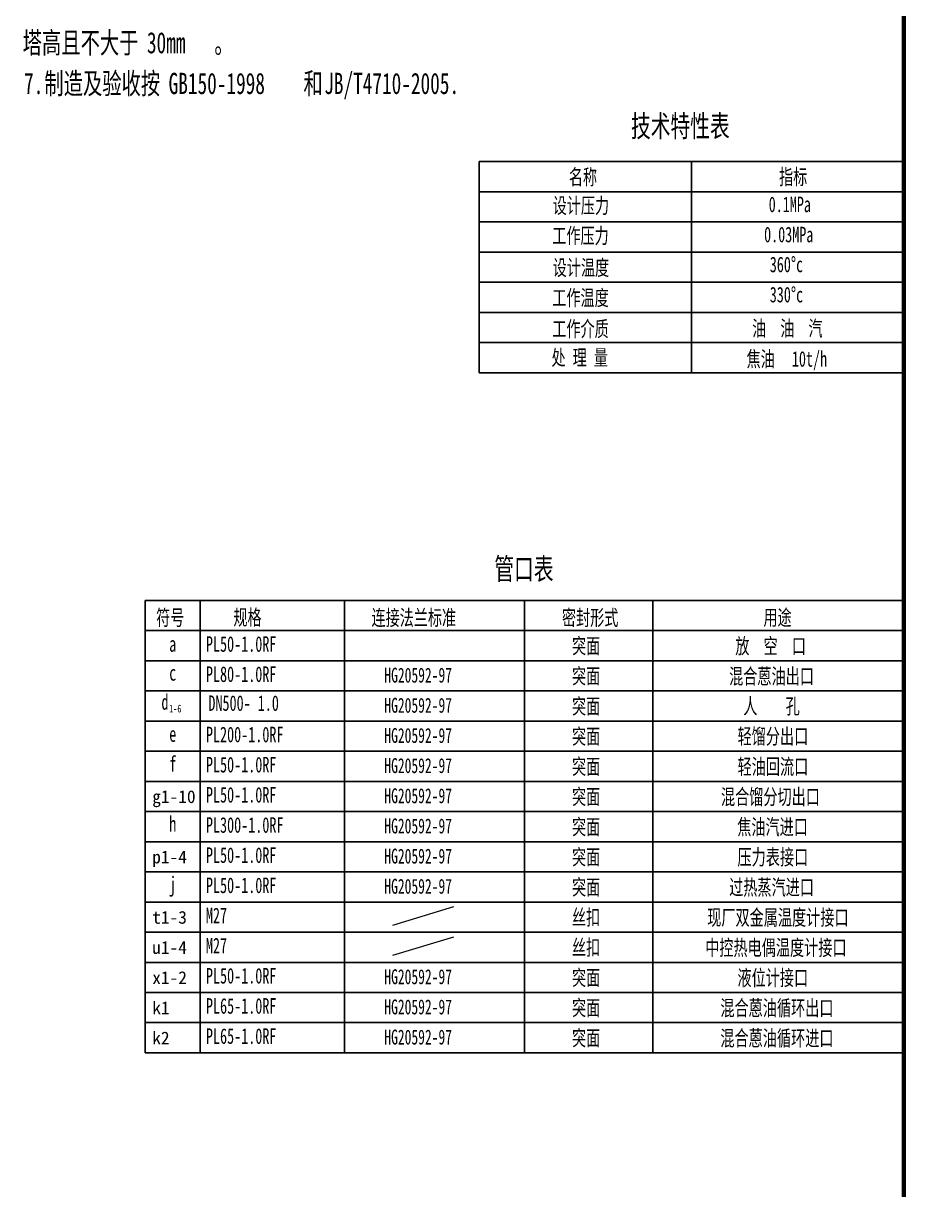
# Model space of a CAD drawing. Header units: millimetres. Extents: x -23892 to 57527, y -540 to 34444.
# Drawn here: x 15570 to 23792, y 11298 to 22187 of the extents above; entities that cross this region are included whole.
import ezdxf

# ---------------------------------------------------------------- set-up
doc = ezdxf.new("R2010")
doc.units = ezdxf.units.MM
doc.layers.get('0').update_dxf_attribs({"lineweight": 0})
for name, color, linetype, lineweight in [('CAXA0', 7, 'Continuous', 70), ('CAXA3', 7, 'Continuous', 25), ('CAXA4', 3, 'Continuous', 25)]:
    doc.layers.add(name, color=color, linetype=linetype, lineweight=lineweight)
doc.styles.get("Standard").update_dxf_attribs({"font": ''})
doc.styles.add('UserTxtStyle1', font='', dxfattribs={"width": 0.667})
doc.styles.add('UserTxtStyle5', font='', dxfattribs={"width": 0.667})
doc.styles.get('Standard').set_extended_font_data('FangSong')
doc.styles.get('UserTxtStyle1').set_extended_font_data('FangSong')
doc.styles.get('UserTxtStyle5').set_extended_font_data('FangSong')

msp = doc.modelspace()

# ---------------------------------------------------------------- linework, layer by layer
for p, q in [((19585.9666, 13937.8032), (19018.7527, 13765.7542)), ((19585.9666, 13656.2168), (19018.7527, 13484.1678))]:
    msp.add_line(p, q)
at = {"layer": 'CAXA0', "linetype": 'Continuous', "lineweight": 70}
msp.add_line((23791.9295, 32417.7475), (23791.9295, -143.159), dxfattribs=at)
at = {"layer": 'CAXA3', "linetype": 'Continuous', "lineweight": 25}
for p, q in [((19825.9239, 20896.5504), (23791.9295, 20896.5504)), ((19825.9239, 18925.4456), (19825.9239, 20896.5504)), ((21808.9267, 18925.4456), (21808.9267, 20896.5504)), ((23791.9295, 18925.4456), (23791.9295, 20896.5504)), ((19825.9239, 20614.964), (23791.9295, 20614.964)), ((19825.9239, 20333.3776), (23791.9295, 20333.3776)), ((19825.9239, 20051.7912), (23791.9295, 20051.7912)), ((19825.9239, 19770.2048), (23791.9295, 19770.2048)), ((19825.9239, 19488.6184), (23791.9295, 19488.6184)), ((19825.9239, 19207.032), (23791.9295, 19207.032)), ((19825.9239, 18925.4456), (23791.9295, 18925.4456)), ((23791.9295, 16799.4835), (16709.1053, 16799.4835)), ((16709.1053, 14828.3787), (16709.1053, 16799.4835)), ((17222.1386, 14828.3787), (17222.1386, 16799.4835)), ((18569.3111, 14828.3787), (18569.3111, 16799.4835)), ((20250.5174, 16803.4495), (20250.5174, 14828.3787)), ((21449.5357, 16803.4495), (21449.5357, 14828.3787)), ((23791.9295, 16799.4835), (23791.9295, 14828.3787)), ((23791.9295, 16517.8971), (16709.1053, 16517.8971)), ((23791.9295, 16236.3107), (16709.1053, 16236.3107)), ((23791.9295, 15954.7243), (16709.1053, 15954.7243)), ((23791.9295, 15673.1379), (16709.1053, 15673.1379)), ((23791.9295, 15391.5515), (16709.1053, 15391.5515)), ((23791.9295, 15109.9651), (16709.1053, 15109.9651)), ((23791.9295, 14828.3787), (16709.1053, 14828.3787)), ((23791.9295, 14828.3787), (16709.1053, 14828.3787)), ((16709.1053, 14546.7923), (16709.1053, 14828.3787)), ((17222.1386, 14546.7923), (17222.1386, 14828.3787)), ((18569.3111, 14546.7923), (18569.3111, 14828.3787)), ((20250.5174, 14828.3787), (20250.5174, 14546.7923)), ((21449.5357, 14828.3787), (21449.5357, 14546.7923)), ((23791.9295, 14828.3787), (23791.9295, 14546.7923)), ((23791.9295, 14546.7923), (16709.1053, 14546.7923)), ((23791.9295, 14546.7923), (16709.1053, 14546.7923)), ((16709.1053, 12575.6875), (16709.1053, 14546.7923)), ((17222.1386, 13702.0331), (17222.1386, 14546.7923)), ((18569.3111, 13702.0331), (18569.3111, 14546.7923)), ((20250.5174, 14546.7923), (20250.5174, 13698.0671)), ((21449.5357, 14546.7923), (21449.5357, 13698.0671)), ((23791.9295, 14546.7923), (23791.9295, 13702.0331)), ((23791.9295, 14265.2059), (16709.1053, 14265.2059)), ((23791.9295, 13983.6195), (16709.1053, 13983.6195)), ((23791.9295, 13702.0331), (16709.1053, 13702.0331)), ((23791.9295, 13702.0331), (16709.1053, 13702.0331)), ((17222.1386, 12857.2739), (17222.1386, 13702.0331)), ((18569.3111, 12857.2739), (18569.3111, 13702.0331)), ((20250.5174, 13702.0331), (20250.5174, 12853.3079)), ((21449.5357, 13702.0331), (21449.5357, 12853.3079)), ((23791.9295, 13420.4467), (16709.1053, 13420.4467)), ((17222.1386, 12575.6875), (17222.1386, 13420.4467)), ((18569.3111, 12575.6875), (18569.3111, 13420.4467)), ((20250.5174, 13420.4467), (20250.5174, 12571.7215)), ((21449.5357, 13420.4467), (21449.5357, 12571.7215)), ((23791.9295, 13138.8603), (16709.1053, 13138.8603)), ((23791.9295, 12857.2739), (16709.1053, 12857.2739)), ((23791.9295, 12575.6875), (16709.1053, 12575.6875))]:
    msp.add_line(p, q, dxfattribs=at)

# ---------------------------------------------------------------- texts
at = {"color": 3}
for s, p in [('g1-10', (16774.1277, 14907.4828)), ('p1-4', (16774.1277, 14344.31)), ('t1-3', (16774.1277, 13781.1372)), ('u1-4', (16774.1277, 13499.5508)), ('x1-2', (16774.1277, 13217.9644)), ('k1', (16774.1277, 12936.378)), ('k2', (16774.1277, 12654.7916))]:
    msp.add_text(s, height=118.98017, dxfattribs=at).set_placement(p)
at = {"layer": 'CAXA4', "color": 3, "style": 'UserTxtStyle1', "width": 0.667}
for s, height, p in [('塔高且不大于', 198.30028, (15563.3685, 21907.3517)), ('30mm', 198.30028, (16724.2886, 21907.3517)), ('。', 198.3003, (17354.128, 21907.3517)), ('7.', 198.30028, (15576.973, 21527.0118)), ('制造及验收按', 198.30028, (15765.9248, 21527.0118)), ('GB150-1998', 198.30028, (16926.8449, 21527.0118)), ('和', 198.3003, (18186.5239, 21527.0118)), ('JB/T4710-2005.', 198.300283, (18380.0106, 21527.0118)), ('d', 145.1558, (16859.52, 15778.8301)), ('1-6', 72.5779, (16932.4697, 15753.5299))]:
    msp.add_text(s, height=height, dxfattribs=at).set_placement(p)
at = {"layer": 'CAXA4', "color": 3, "lineweight": 25, "width": 0.667}
for s, height, style, p in [('技术特性表', 202.66289, 'UserTxtStyle1', (21244.7838, 21127.0215)), ('名称', 144.75921, 'UserTxtStyle1', (20665.2985, 20680.379)), ('指标', 144.75921, 'UserTxtStyle1', (22627.8161, 20682.0334)), ('设计压力', 144.75921, 'UserTxtStyle1', (20514.2904, 20413.5763)), ('0.1MPa', 144.75921, 'UserTxtStyle1', (22531.3919, 20424.7403)), ('工作压力', 144.75921, 'UserTxtStyle1', (20510.4282, 20131.9899)), ('0.03MPa', 144.75921, 'UserTxtStyle1', (22488.406, 20143.1539)), ('设计温度', 144.75921, 'UserTxtStyle1', (20514.2904, 19834.0706)), ('360%%Dc', 144.75921, 'UserTxtStyle1', (22541.3079, 19863.8496)), ('工作温度', 144.75921, 'UserTxtStyle1', (20510.4282, 19552.4841)), ('330%%Dc', 144.75921, 'UserTxtStyle1', (22541.3079, 19582.2632)), ('工作介质', 144.75921, 'UserTxtStyle1', (20510.4282, 19262.5793)), ('油  油  汽', 144.75921, 'UserTxtStyle1', (22376.5064, 19267.1299)), ('处 理 量', 144.75921, 'UserTxtStyle1', (20503.2709, 18994.9355)), ('焦油  ', 144.75921, 'UserTxtStyle1', (22324.1562, 18981.6982)), ('10t/h', 144.75921, 'UserTxtStyle1', (22747.8921, 18981.6982)), ('管口表', 202.66289, 'UserTxtStyle1', (19968.6083, 16992.6668)), ('符号', 144.75921, 'UserTxtStyle1', (16810.7364, 16566.7201)), ('规格', 144.75921, 'UserTxtStyle1', (17531.6497, 16569.2016)), ('连接法兰标准', 144.75921, 'UserTxtStyle1', (18821.7463, 16565.8929)), ('密封形式', 144.75921, 'UserTxtStyle1', (20600.1713, 16565.8929)), ('用途', 144.75921, 'UserTxtStyle1', (22481.7782, 16567.5473)), ('PL50-1.0RF', 145.15581, 'UserTxtStyle1', (17275.2364, 16319.9727)), ('突面', 144.75921, 'UserTxtStyle1', (20694.5893, 16302.5529)), ('放  空  口', 145.15581, 'UserTxtStyle1', (22219.5103, 16301.5192)), ('a', 144.7592, 'UserTxtStyle1', (16932.5521, 16320.0976)), ('c', 144.7592, 'UserTxtStyle1', (16932.5521, 16050.5355)), ('PL80-1.0RF', 145.15581, 'UserTxtStyle1', (17275.2364, 16038.3863)), ('HG20592-97', 139.2068, 'UserTxtStyle5', (18941.7374, 16032.3447)), ('突面', 144.75921, 'UserTxtStyle1', (20694.5893, 16020.9665)), ('混合蒽油出口', 145.15581, 'UserTxtStyle1', (22161.4727, 16019.1033)), ('  DN500- 1.0', 145.155807, 'UserTxtStyle1', (17166.4498, 15768.207)), ('突面', 144.75921, 'UserTxtStyle1', (20694.5893, 15739.3801)), ('人    孔', 145.15581, 'UserTxtStyle1', (22294.1147, 15740.0053)), ('HG20592-97', 139.2068, 'UserTxtStyle5', (18941.7374, 15750.7583)), ('e', 144.7592, 'UserTxtStyle1', (16932.5521, 15479.4178)), ('PL200-1.0RF', 145.155807, 'UserTxtStyle1', (17275.2364, 15475.2135)), ('HG20592-97', 139.2068, 'UserTxtStyle5', (18941.7374, 15469.1719)), ('突面', 144.75921, 'UserTxtStyle1', (20694.5893, 15457.7937)), ('轻馏分出口', 145.15581, 'UserTxtStyle1', (22240.5031, 15458.4189)), ('f', 144.7592, 'UserTxtStyle1', (16932.5521, 15201.2861)), ('PL50-1.0RF', 145.15581, 'UserTxtStyle1', (17275.2364, 15193.6271)), ('HG20592-97', 139.2068, 'UserTxtStyle5', (18941.7374, 15187.5855)), ('突面', 144.75921, 'UserTxtStyle1', (20694.5893, 15176.2073)), ('轻油回流口', 145.15581, 'UserTxtStyle1', (22240.5031, 15175.1736)), ('PL50-1.0RF', 145.15581, 'UserTxtStyle1', (17275.2364, 14912.0407)), ('HG20592-97', 139.2068, 'UserTxtStyle5', (18941.7374, 14905.9991)), ('突面', 144.75921, 'UserTxtStyle1', (20694.5893, 14894.6209)), ('混合馏分切出口', 145.15581, 'UserTxtStyle1', (22085.2086, 14893.5872)), ('h', 144.7592, 'UserTxtStyle1', (16932.5521, 14640.7562)), ('PL300-1.0RF', 145.155807, 'UserTxtStyle1', (17275.2364, 14630.4543)), ('HG20592-97', 139.2068, 'UserTxtStyle5', (18941.7374, 14624.4127)), ('突面', 144.75921, 'UserTxtStyle1', (20694.5893, 14613.0345)), ('焦油汽进口', 145.15581, 'UserTxtStyle1', (22237.1836, 14612.0008)), ('PL50-1.0RF', 145.15581, 'UserTxtStyle1', (17275.2364, 14348.8679)), ('HG20592-97', 139.2068, 'UserTxtStyle5', (18941.7374, 14342.8263)), ('突面', 144.75921, 'UserTxtStyle1', (20694.5893, 14331.4481)), ('压力表接口', 145.15581, 'UserTxtStyle1', (22239.9499, 14330.4144)), ('j', 144.7592, 'UserTxtStyle1', (16932.5521, 14076.8305)), ('PL50-1.0RF', 145.15581, 'UserTxtStyle1', (17275.2364, 14067.2815)), ('HG20592-97', 139.2068, 'UserTxtStyle5', (18941.7374, 14061.2399)), ('突面', 144.75921, 'UserTxtStyle1', (20694.5893, 14049.8617)), ('过热蒸汽进口', 145.15581, 'UserTxtStyle1', (22162.026, 14048.828)), ('M27', 145.15581, 'UserTxtStyle1', (17275.2364, 13785.6951)), ('丝扣', 144.75921, 'UserTxtStyle1', (20693.4858, 13769.1025)), ('现厂双金属温度计接口', 145.15581, 'UserTxtStyle1', (21956.9173, 13767.2416)), ('M27', 145.15581, 'UserTxtStyle1', (17275.2364, 13504.1087)), ('丝扣', 144.75921, 'UserTxtStyle1', (20693.4858, 13487.5161)), ('中控热电偶温度计接口', 145.15581, 'UserTxtStyle1', (21938.1068, 13485.6552)), ('PL50-1.0RF', 145.15581, 'UserTxtStyle1', (17275.2364, 13222.5223)), ('HG20592-97', 139.2068, 'UserTxtStyle5', (18941.7374, 13216.4807)), ('突面', 144.75921, 'UserTxtStyle1', (20694.5893, 13205.1025)), ('液位计接口', 145.15581, 'UserTxtStyle1', (22239.3966, 13204.0688)), ('PL65-1.0RF', 145.15581, 'UserTxtStyle1', (17275.2364, 12940.9359)), ('HG20592-97', 139.2068, 'UserTxtStyle5', (18941.7374, 12934.8943)), ('突面', 144.75921, 'UserTxtStyle1', (20694.5893, 12923.5161)), ('混合蒽油循环出口', 145.15581, 'UserTxtStyle1', (22079.7006, 12921.6529)), ('PL65-1.0RF', 145.15581, 'UserTxtStyle1', (17275.2364, 12659.3495)), ('HG20592-97', 139.2068, 'UserTxtStyle5', (18941.7374, 12653.3079)), ('突面', 144.75921, 'UserTxtStyle1', (20694.5893, 12641.9297)), ('混合蒽油循环进口', 145.15581, 'UserTxtStyle1', (22079.7006, 12640.0665))]:
    msp.add_text(s, height=height, dxfattribs=dict(at, style=style)).set_placement(p)

doc.saveas('drawing.dxf')
